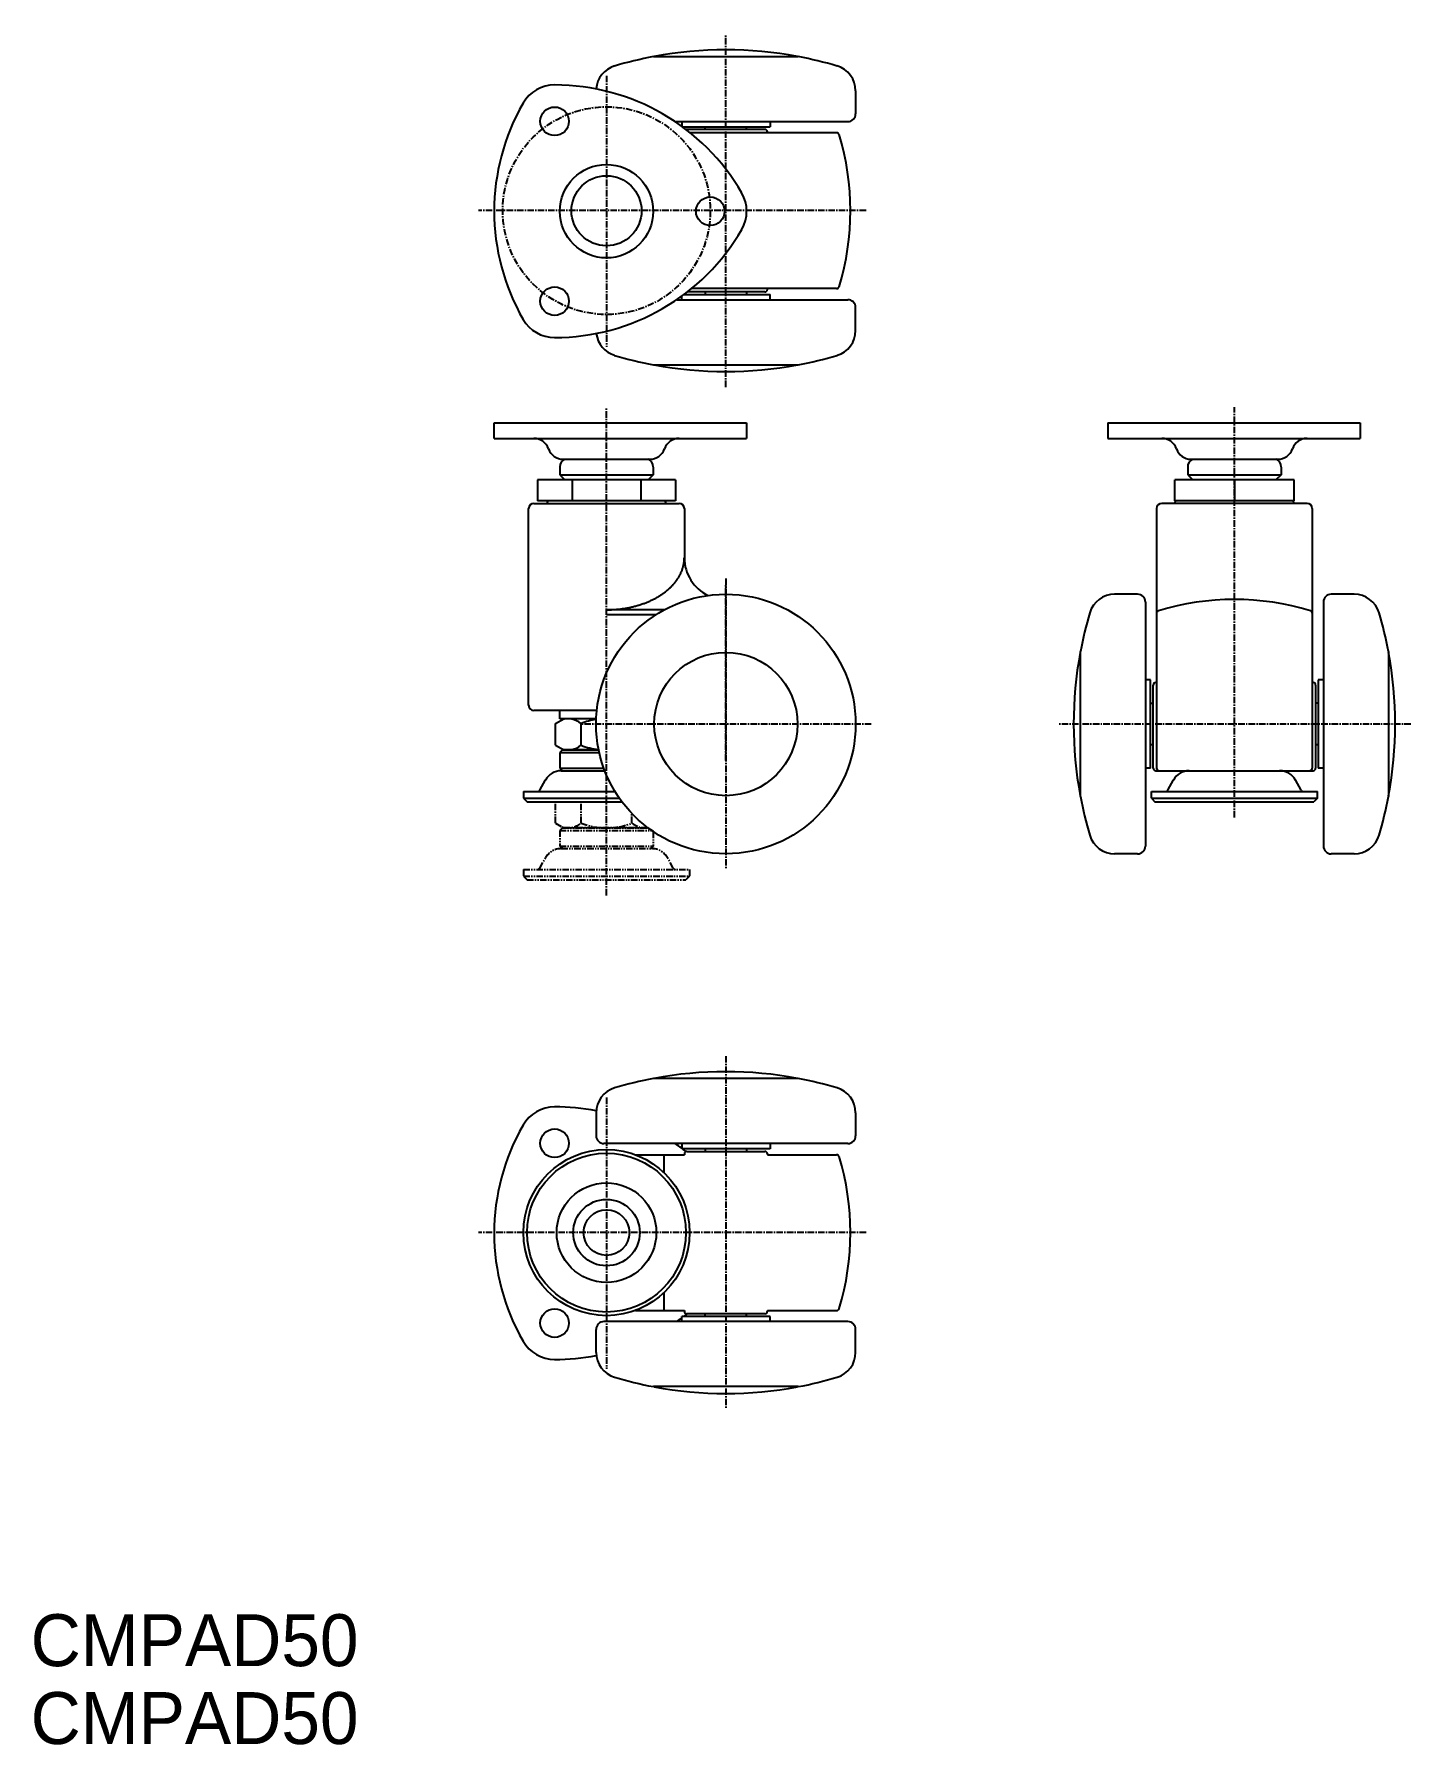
# Model space of a CAD drawing. Extents: x -3937 to -3672, y -1008 to -679.
import ezdxf

# ---------------------------------------------------------------- set-up
doc = ezdxf.new("R2010")
doc.units = 0
doc.linetypes.add('CENTER', pattern=[2, 1.25, -0.25, 0.25, -0.25])
doc.linetypes.add('PHANTOM', pattern=[2.5, 1.25, -0.25, 0.25, -0.25, 0.25, -0.25])
doc.layers.get('0').update_dxf_attribs({"linetype": 'CONTINUOUS'})
doc.layers.add('CENTER', color=1, linetype='CENTER')

msp = doc.modelspace()

# ---------------------------------------------------------------- linework, layer by layer
at = {"color": 7, "linetype": 'CONTINUOUS'}
for p, q in [((-3817.61, -683.2), (-3789.71, -683.2)), ((-3817.46, -683.2), (-3817.46, -683.17)), ((-3789.86, -683.2), (-3789.86, -683.17)), ((-3778.66, -689.8), (-3778.66, -694.22)), ((-3813.46, -695.72), (-3780.16, -695.72)), ((-3812.16, -695.72), (-3812.16, -696.63)), ((-3812.04, -696.72), (-3795.16, -696.72)), ((-3796.16, -697.22), (-3811.16, -697.22)), ((-3782.34, -697.87), (-3810.54, -697.87)), ((-3807.66, -697.22), (-3807.66, -696.72)), ((-3799.66, -697.22), (-3799.66, -696.72)), ((-3795.66, -697.87), (-3795.66, -697.72)), ((-3795.16, -695.72), (-3795.16, -696.72)), ((-3782.34, -727.87), (-3810.28, -727.87)), ((-3795.66, -727.87), (-3795.66, -728.02)), ((-3813.14, -730.02), (-3780.16, -730.02)), ((-3812.16, -730.02), (-3812.16, -729.33)), ((-3811.74, -729.02), (-3795.16, -729.02)), ((-3796.16, -728.52), (-3811.09, -728.52)), ((-3807.66, -728.52), (-3807.66, -729.02)), ((-3799.66, -728.52), (-3799.66, -729.02)), ((-3795.16, -730.02), (-3795.16, -729.02)), ((-3778.66, -735.94), (-3778.66, -731.52)), ((-3817.61, -742.55), (-3789.71, -742.55)), ((-3817.46, -742.55), (-3817.46, -742.58)), ((-3789.86, -742.55), (-3789.86, -742.58)), ((-3848.31, -756.74), (-3848.31, -753.74)), ((-3848.31, -753.74), (-3839.71, -753.74)), ((-3839.71, -753.74), (-3799.66, -753.74)), ((-3799.66, -753.74), (-3799.66, -756.74)), ((-3730.1, -753.74), (-3681.46, -753.74)), ((-3730.1, -753.74), (-3730.1, -756.74)), ((-3681.46, -753.74), (-3681.46, -756.74)), ((-3848.31, -756.74), (-3799.66, -756.74)), ((-3730.1, -756.74), (-3681.46, -756.74)), ((-3835.01, -760.74), (-3818.32, -760.74)), ((-3714.03, -760.74), (-3697.34, -760.74)), ((-3835.66, -762.24), (-3835.66, -763.74)), ((-3835.66, -763.74), (-3834.66, -764.74)), ((-3835.66, -763.74), (-3817.66, -763.74)), ((-3817.66, -763.74), (-3818.66, -764.74)), ((-3817.66, -762.24), (-3817.66, -763.74)), ((-3714.69, -762.24), (-3714.69, -763.74)), ((-3714.69, -763.74), (-3696.69, -763.74)), ((-3714.69, -763.74), (-3713.69, -764.74)), ((-3696.69, -763.74), (-3697.69, -764.74)), ((-3696.69, -762.24), (-3696.69, -763.74)), ((-3813.39, -764.74), (-3839.94, -764.74)), ((-3839.94, -764.74), (-3839.94, -768.74)), ((-3833.3, -764.74), (-3833.3, -768.74)), ((-3820.03, -764.74), (-3820.03, -768.74)), ((-3813.39, -764.74), (-3813.39, -768.74)), ((-3694.19, -764.74), (-3717.19, -764.74)), ((-3717.19, -768.74), (-3717.19, -764.74)), ((-3705.69, -764.74), (-3705.69, -768.74)), ((-3694.19, -768.74), (-3694.19, -764.74)), ((-3841.66, -808.14), (-3841.66, -770.24)), ((-3840.66, -769.24), (-3812.66, -769.24)), ((-3813.39, -768.74), (-3839.94, -768.74)), ((-3815.66, -768.74), (-3837.66, -768.74)), ((-3811.66, -770.24), (-3811.66, -779.74)), ((-3720.69, -770.24), (-3720.69, -820.24)), ((-3691.69, -769.24), (-3719.69, -769.24)), ((-3694.19, -768.74), (-3717.19, -768.74)), ((-3690.69, -770.24), (-3690.69, -820.24)), ((-3724.34, -786.74), (-3728.76, -786.74)), ((-3682.62, -786.74), (-3687.04, -786.74)), ((-3815.54, -789.74), (-3826.66, -789.74)), ((-3722.84, -788.24), (-3722.84, -835.24)), ((-3688.54, -788.24), (-3688.54, -835.24)), ((-3817.23, -790.74), (-3826.66, -790.74)), ((-3735.36, -797.94), (-3735.39, -797.94)), ((-3735.36, -825.69), (-3735.36, -797.79)), ((-3676.01, -797.79), (-3676.01, -825.69)), ((-3676.01, -797.94), (-3675.98, -797.94)), ((-3721.84, -803.24), (-3722.84, -803.24)), ((-3721.84, -820.24), (-3721.84, -803.24)), ((-3720.69, -803.74), (-3720.84, -803.74)), ((-3690.69, -803.74), (-3690.54, -803.74)), ((-3689.54, -803.24), (-3689.54, -820.24)), ((-3688.54, -803.24), (-3689.54, -803.24)), ((-3721.34, -820.24), (-3721.34, -804.24)), ((-3690.04, -804.24), (-3690.04, -820.24)), ((-3828.53, -809.14), (-3840.66, -809.14)), ((-3835.66, -810.74), (-3835.66, -809.14)), ((-3721.84, -807.74), (-3721.34, -807.74)), ((-3689.54, -807.74), (-3690.04, -807.74)), ((-3836.48, -811.64), (-3834.91, -810.74)), ((-3836.48, -815.83), (-3836.48, -811.64)), ((-3828.64, -810.74), (-3835.66, -810.74)), ((-3831.57, -815.83), (-3831.57, -811.64)), ((-3836.48, -815.83), (-3834.91, -816.74)), ((-3835.16, -816.74), (-3835.66, -817.24)), ((-3835.16, -816.74), (-3828.16, -816.74)), ((-3828.16, -816.74), (-3834.91, -816.74)), ((-3721.34, -815.74), (-3721.84, -815.74)), ((-3689.54, -815.74), (-3690.04, -815.74)), ((-3835.66, -817.24), (-3828.05, -817.24)), ((-3835.66, -817.24), (-3835.66, -820.24)), ((-3835.66, -820.24), (-3827.18, -820.24)), ((-3835.66, -820.24), (-3835.16, -820.74)), ((-3721.84, -820.24), (-3722.84, -820.24)), ((-3688.54, -820.24), (-3689.54, -820.24)), ((-3839.52, -824.48), (-3838.42, -822.52)), ((-3835.37, -820.74), (-3826.99, -820.74)), ((-3720.84, -820.74), (-3690.54, -820.74)), ((-3718.54, -824.48), (-3717.45, -822.52)), ((-3692.83, -824.48), (-3693.93, -822.52)), ((-3842.66, -824.74), (-3842.66, -826.04)), ((-3842.66, -824.74), (-3825.02, -824.74)), ((-3842.66, -826.04), (-3824.17, -826.04)), ((-3842.66, -826.04), (-3841.96, -826.74)), ((-3841.96, -826.74), (-3823.66, -826.74)), ((-3735.36, -825.54), (-3735.39, -825.54)), ((-3721.69, -824.74), (-3689.69, -824.74)), ((-3721.69, -826.04), (-3721.69, -824.74)), ((-3721.69, -826.04), (-3689.69, -826.04)), ((-3721.69, -826.04), (-3720.99, -826.74)), ((-3720.99, -826.74), (-3690.39, -826.74)), ((-3689.69, -826.04), (-3690.39, -826.74)), ((-3689.69, -826.04), (-3689.69, -824.74)), ((-3676.01, -825.54), (-3675.98, -825.54)), ((-3724.34, -836.74), (-3728.76, -836.74)), ((-3682.62, -836.74), (-3687.04, -836.74)), ((-3789.71, -880.01), (-3817.61, -880.01)), ((-3817.46, -880.01), (-3817.46, -879.98)), ((-3789.86, -880.01), (-3789.86, -879.98)), ((-3828.66, -886.62), (-3828.66, -891.04)), ((-3778.66, -886.62), (-3778.66, -891.04)), ((-3780.16, -892.54), (-3827.16, -892.54)), ((-3812.16, -892.54), (-3812.16, -893.54)), ((-3795.16, -892.54), (-3795.16, -893.54)), ((-3821.1, -894.69), (-3811.66, -894.69)), ((-3815.56, -898.17), (-3815.56, -894.69)), ((-3795.16, -893.54), (-3812.16, -893.54)), ((-3811.66, -894.54), (-3811.66, -894.69)), ((-3811.16, -894.04), (-3796.16, -894.04)), ((-3807.66, -893.54), (-3807.66, -894.04)), ((-3799.66, -893.54), (-3799.66, -894.04)), ((-3795.66, -894.54), (-3795.66, -894.69)), ((-3795.66, -894.69), (-3782.34, -894.69)), ((-3815.56, -924.69), (-3815.56, -921.2)), ((-3821.1, -924.69), (-3811.66, -924.69)), ((-3811.66, -924.69), (-3811.66, -924.84)), ((-3796.16, -925.34), (-3811.16, -925.34)), ((-3807.66, -925.84), (-3807.66, -925.34)), ((-3799.66, -925.84), (-3799.66, -925.34)), ((-3795.66, -924.69), (-3782.34, -924.69)), ((-3795.66, -924.69), (-3795.66, -924.84)), ((-3828.66, -932.76), (-3828.66, -928.34)), ((-3780.16, -926.84), (-3827.16, -926.84)), ((-3812.16, -926.84), (-3812.16, -925.84)), ((-3795.16, -925.84), (-3812.16, -925.84)), ((-3795.16, -926.84), (-3795.16, -925.84)), ((-3778.66, -932.76), (-3778.66, -928.34)), ((-3789.71, -939.36), (-3817.61, -939.36)), ((-3817.46, -939.36), (-3817.46, -939.39)), ((-3789.86, -939.36), (-3789.86, -939.39))]:
    msp.add_line(p, q, dxfattribs=at)
at = {"color": 3, "linetype": 'PHANTOM'}
for p, q in [((-3836.48, -830.83), (-3836.48, -826.74)), ((-3831.57, -830.83), (-3831.57, -826.74)), ((-3821.76, -830.83), (-3821.76, -828.99)), ((-3836.48, -830.83), (-3834.91, -831.74)), ((-3835.16, -831.74), (-3835.66, -832.24)), ((-3835.66, -832.24), (-3835.66, -835.24)), ((-3835.66, -832.24), (-3817.97, -832.24)), ((-3835.16, -831.74), (-3818.66, -831.74)), ((-3818.66, -831.74), (-3834.91, -831.74)), ((-3817.66, -832.45), (-3817.66, -835.24)), ((-3835.66, -835.24), (-3835.16, -835.74)), ((-3835.66, -835.24), (-3817.66, -835.24)), ((-3835.37, -835.74), (-3817.96, -835.74)), ((-3817.66, -835.24), (-3818.16, -835.74)), ((-3842.66, -839.74), (-3810.66, -839.74)), ((-3842.66, -839.74), (-3842.66, -841.04)), ((-3839.52, -839.48), (-3838.42, -837.52)), ((-3813.81, -839.48), (-3814.9, -837.52)), ((-3810.66, -839.74), (-3810.66, -841.04)), ((-3842.66, -841.04), (-3810.66, -841.04)), ((-3842.66, -841.04), (-3841.96, -841.74)), ((-3841.96, -841.74), (-3811.36, -841.74)), ((-3810.66, -841.04), (-3811.36, -841.74))]:
    msp.add_line(p, q, dxfattribs=at)
at = {"color": 7, "linetype": 'CONTINUOUS'}
msp.add_polyline3d([(-3826.66, -789.74, 0), (-3826.48, -789.74, 0), (-3826.3, -789.73, 0), (-3826.11, -789.73, 0), (-3825.93, -789.72, 0), (-3825.74, -789.72, 0), (-3825.56, -789.71, 0), (-3825.38, -789.7, 0), (-3825.19, -789.69, 0), (-3825.01, -789.67, 0), (-3824.83, -789.66, 0), (-3824.65, -789.64, 0), (-3824.46, -789.63, 0), (-3824.28, -789.61, 0), (-3824.1, -789.59, 0), (-3823.92, -789.57, 0), (-3823.74, -789.54, 0), (-3823.56, -789.52, 0), (-3823.38, -789.49, 0), (-3823.2, -789.47, 0), (-3823.02, -789.44, 0), (-3822.84, -789.4, 0), (-3822.66, -789.37, 0), (-3822.49, -789.34, 0), (-3822.31, -789.3, 0), (-3822.13, -789.27, 0), (-3821.96, -789.23, 0), (-3821.78, -789.19, 0), (-3821.61, -789.15, 0), (-3821.44, -789.11, 0), (-3821.27, -789.07, 0), (-3821.09, -789.02, 0), (-3820.92, -788.97, 0), (-3820.75, -788.93, 0), (-3820.59, -788.88, 0), (-3820.42, -788.83, 0), (-3820.25, -788.77, 0), (-3820.09, -788.72, 0), (-3819.92, -788.67, 0), (-3819.76, -788.61, 0), (-3819.59, -788.55, 0), (-3819.43, -788.5, 0), (-3819.27, -788.44, 0), (-3819.11, -788.38, 0), (-3818.95, -788.31, 0), (-3818.8, -788.25, 0), (-3818.64, -788.18, 0), (-3818.48, -788.12, 0), (-3818.33, -788.05, 0), (-3818.18, -787.98, 0), (-3818.03, -787.91, 0), (-3817.88, -787.84, 0), (-3817.73, -787.77, 0), (-3817.58, -787.69, 0), (-3817.44, -787.62, 0), (-3817.29, -787.54, 0), (-3817.15, -787.47, 0), (-3817.01, -787.39, 0), (-3816.87, -787.31, 0), (-3816.73, -787.23, 0), (-3816.59, -787.14, 0), (-3816.46, -787.06, 0), (-3816.32, -786.98, 0), (-3816.19, -786.89, 0), (-3816.06, -786.81, 0), (-3815.93, -786.72, 0), (-3815.8, -786.63, 0), (-3815.67, -786.54, 0), (-3815.55, -786.45, 0), (-3815.43, -786.36, 0), (-3815.31, -786.27, 0), (-3815.19, -786.17, 0), (-3815.07, -786.08, 0), (-3814.95, -785.98, 0), (-3814.84, -785.89, 0), (-3814.73, -785.79, 0), (-3814.62, -785.69, 0), (-3814.51, -785.59, 0), (-3814.4, -785.49, 0), (-3814.3, -785.39, 0), (-3814.19, -785.29, 0), (-3814.09, -785.19, 0), (-3813.99, -785.09, 0), (-3813.89, -784.98, 0), (-3813.8, -784.88, 0), (-3813.71, -784.77, 0), (-3813.61, -784.66, 0), (-3813.52, -784.56, 0), (-3813.44, -784.45, 0), (-3813.35, -784.34, 0), (-3813.27, -784.23, 0), (-3813.18, -784.12, 0), (-3813.1, -784.01, 0), (-3813.03, -783.9, 0), (-3812.95, -783.79, 0), (-3812.88, -783.67, 0), (-3812.81, -783.56, 0), (-3812.74, -783.45, 0), (-3812.67, -783.33, 0), (-3812.6, -783.22, 0), (-3812.54, -783.1, 0), (-3812.48, -782.99, 0), (-3812.42, -782.87, 0), (-3812.37, -782.76, 0), (-3812.31, -782.64, 0), (-3812.26, -782.52, 0), (-3812.21, -782.4, 0), (-3812.16, -782.28, 0), (-3812.11, -782.16, 0), (-3812.07, -782.05, 0), (-3812.03, -781.93, 0), (-3811.99, -781.81, 0), (-3811.95, -781.69, 0), (-3811.92, -781.57, 0), (-3811.89, -781.45, 0), (-3811.86, -781.32, 0), (-3811.83, -781.2, 0), (-3811.8, -781.08, 0), (-3811.78, -780.96, 0), (-3811.76, -780.84, 0), (-3811.74, -780.72, 0), (-3811.72, -780.59, 0), (-3811.71, -780.47, 0), (-3811.69, -780.35, 0), (-3811.68, -780.23, 0), (-3811.67, -780.1, 0), (-3811.67, -779.98, 0), (-3811.67, -779.86, 0), (-3811.66, -779.74, 0)], dxfattribs=at)
for centre, radius in [((-3836.66, -695.66), 2.75), ((-3826.66, -712.98), 9), ((-3826.66, -712.89), 6.75), ((-3806.66, -712.98), 2.75), ((-3836.66, -730.3), 2.75), ((-3803.66, -811.74), 25), ((-3803.66, -811.74), 13.8), ((-3836.66, -892.48), 2.75), ((-3826.66, -909.69), 16), ((-3826.66, -909.69), 15.3), ((-3826.66, -909.69), 9.59), ((-3826.66, -909.69), 6.4), ((-3826.66, -909.69), 4.4), ((-3836.66, -927.12), 2.75)]:
    msp.add_circle(centre, radius, dxfattribs=at)
for centre, radius, start, end in [((-3803.66, -756.89), 75, 79.3972, 100.6028), ((-3823.66, -689.8), 5, 106.6015, 175.8108), ((-3803.66, -756.89), 75, 100.7194, 106.6015), ((-3803.66, -756.89), 75, 73.3985, 79.2806), ((-3783.66, -689.8), 5, 0, 73.3985), ((-3836.66, -695.66), 7, 90, 150), ((-3836.66, -730.3), 41.64, 30, 90), ((-3806.66, -712.98), 41.64, 150, 210), ((-3780.16, -694.22), 1.5, 270, 0), ((-3811.16, -697.72), 0.5, 90, 109.7558), ((-3796.16, -697.72), 0.5, 0, 90), ((-3782.34, -698.37), 0.5, 17.0334, 90), ((-3829.66, -712.87), 50, 342.9666, 17.0334), ((-3806.66, -712.98), 7, 330, 30), ((-3836.66, -695.66), 41.64, 270, 330), ((-3796.16, -728.02), 0.5, 270, 360), ((-3782.34, -727.37), 0.5, 270, 342.9666), ((-3780.16, -731.52), 1.5, 0, 90), ((-3836.66, -730.3), 7, 210, 270), ((-3823.66, -735.94), 5, 186.6553, 253.3985), ((-3783.66, -735.94), 5, 286.6015, 0), ((-3803.66, -668.86), 75, 253.3985, 259.2806), ((-3803.66, -668.86), 75, 280.7194, 286.6015), ((-3803.66, -668.86), 75, 259.3972, 280.6028), ((-3840.66, -759.74), 3, 19.4712, 90), ((-3812.66, -759.74), 3, 90, 160.5288), ((-3719.69, -759.74), 3, 19.4712, 90), ((-3691.69, -759.74), 3, 90, 160.5288), ((-3835.01, -757.74), 3, 199.4712, 270), ((-3834.13, -762.17), 1.53, 110.3083, 182.3116), ((-3819.2, -762.17), 1.53, 357.6884, 69.6917), ((-3818.32, -757.74), 3, 270, 340.5288), ((-3714.03, -757.74), 3, 199.4712, 270), ((-3713.16, -762.17), 1.53, 110.3083, 182.3116), ((-3698.22, -762.17), 1.53, 357.6884, 69.6917), ((-3697.34, -757.74), 3, 270, 340.5288), ((-3840.66, -770.24), 1, 90, 180), ((-3837.66, -769.24), 0.5, 90, 180), ((-3815.66, -769.24), 0.5, 0, 90), ((-3812.66, -770.24), 1, 0, 90), ((-3719.69, -770.24), 1, 90, 180), ((-3716.69, -769.24), 0.5, 90, 180), ((-3694.69, -769.24), 0.5, 0, 90), ((-3691.69, -770.24), 1, 0, 90), ((-3803.66, -779.74), 8, 180, 244.7287), ((-3728.76, -791.74), 5, 90, 163.3985), ((-3724.34, -788.24), 1.5, 0, 90), ((-3687.04, -788.24), 1.5, 90, 180), ((-3682.62, -791.74), 5, 16.6015, 90), ((-3661.67, -811.74), 75, 163.3985, 169.2806), ((-3720.19, -790.41), 0.5, 107.0334, 180), ((-3705.69, -837.74), 50, 72.9666, 107.0334), ((-3691.19, -790.41), 0.5, 0, 72.9666), ((-3749.7, -811.74), 75, 10.7194, 16.6015), ((-3661.67, -811.74), 75, 169.3972, 190.6028), ((-3749.7, -811.74), 75, 349.3972, 10.6028), ((-3720.84, -804.24), 0.5, 90, 180), ((-3690.54, -804.24), 0.5, 0, 90), ((-3840.66, -808.14), 1, 180, 270), ((-3834.03, -814.52), 3.78, 49.5701, 109.5701), ((-3826.66, -824.51), 13.78, 98.2841, 110.8641), ((-3834.03, -812.95), 3.78, 250.4299, 310.4299), ((-3826.66, -802.96), 13.78, 249.1359, 263.7013), ((-3720.84, -820.24), 0.5, 180, 270), ((-3720.19, -820.24), 0.5, 180, 270), ((-3691.19, -820.24), 0.5, 270, 0), ((-3690.54, -820.24), 0.5, 270, 0), ((-3835.37, -824.24), 3.5, 90, 150.7224), ((-3714.39, -824.24), 3.5, 90, 150.7224), ((-3696.98, -824.24), 3.5, 29.2776, 90), ((-3839.96, -824.24), 0.5, 270, 330.7224), ((-3661.67, -811.74), 75, 190.7194, 196.6015), ((-3718.98, -824.24), 0.5, 270, 330.7224), ((-3692.39, -824.24), 0.5, 209.2776, 270), ((-3749.7, -811.74), 75, 343.3985, 349.2806), ((-3728.76, -831.74), 5, 196.6015, 270), ((-3682.62, -831.74), 5, 270, 343.3985), ((-3724.34, -835.24), 1.5, 270, 0), ((-3687.04, -835.24), 1.5, 180, 270), ((-3803.66, -953.7), 75, 79.3972, 100.6028), ((-3823.66, -886.62), 5, 106.6015, 180), ((-3803.66, -953.7), 75, 100.7194, 106.6015), ((-3803.66, -953.7), 75, 73.3985, 79.2806), ((-3783.66, -886.62), 5, 0, 73.3985), ((-3836.66, -892.48), 7, 90, 150), ((-3836.66, -927.12), 41.64, 78.9048, 90), ((-3806.66, -909.8), 41.64, 150, 210), ((-3827.16, -891.04), 1.5, 180, 270), ((-3836.66, -927.12), 41.64, 53.9591, 56.1421), ((-3780.16, -891.04), 1.5, 270, 0), ((-3836.66, -927.12), 41.64, 52.532, 53.7464), ((-3811.16, -894.54), 0.5, 90, 180), ((-3796.16, -894.54), 0.5, 0, 90), ((-3782.34, -895.19), 0.5, 17.0334, 90), ((-3829.66, -909.69), 50, 342.9666, 17.0334), ((-3836.66, -892.48), 41.64, 306.7583, 307.893), ((-3811.16, -924.84), 0.5, 180, 270), ((-3796.16, -924.84), 0.5, 270, 0), ((-3782.34, -924.19), 0.5, 270, 342.9666), ((-3827.16, -928.34), 1.5, 90, 180), ((-3836.66, -892.48), 41.64, 304.3931, 306.0409), ((-3780.16, -928.34), 1.5, 0, 90), ((-3836.66, -927.12), 7, 210, 270), ((-3836.66, -892.48), 41.64, 270, 281.1237), ((-3823.66, -932.76), 5, 180, 253.3985), ((-3783.66, -932.76), 5, 286.6015, 0), ((-3803.66, -865.67), 75, 253.3985, 259.2806), ((-3803.66, -865.67), 75, 280.7194, 286.6015), ((-3803.66, -865.67), 75, 259.3972, 280.6028)]:
    msp.add_arc(centre, radius, start, end, dxfattribs=at)
at = {"color": 3, "linetype": 'PHANTOM'}
for centre, radius, start, end in [((-3834.03, -827.95), 3.78, 250.4299, 310.4299), ((-3826.66, -817.96), 13.78, 249.1359, 290.8641), ((-3819.3, -827.95), 3.78, 229.5701, 278.8094), ((-3835.37, -839.24), 3.5, 90, 150.7224), ((-3817.96, -839.24), 3.5, 29.2776, 90), ((-3839.96, -839.24), 0.5, 270, 330.7224), ((-3813.37, -839.24), 0.5, 209.2776, 270)]:
    msp.add_arc(centre, radius, start, end, dxfattribs=at)
at = {"layer": 'CENTER', "color": 1, "linetype": 'CENTER'}
for p, q in [((-3803.66, -746.86), (-3803.66, -678.89)), ((-3826.66, -686.88), (-3826.66, -739.08)), ((-3776.66, -712.87), (-3851.31, -712.87)), ((-3826.66, -844.74), (-3826.66, -750.74)), ((-3705.69, -829.74), (-3705.69, -750.74)), ((-3803.66, -783.74), (-3803.66, -839.74)), ((-3803.66, -818.74), (-3803.66, -784.74)), ((-3775.66, -811.74), (-3831.66, -811.74)), ((-3671.7, -811.74), (-3739.67, -811.74)), ((-3803.66, -875.7), (-3803.66, -943.67)), ((-3826.66, -883.7), (-3826.66, -935.9)), ((-3776.66, -909.69), (-3851.31, -909.69))]:
    msp.add_line(p, q, dxfattribs=at)
msp.add_circle((-3826.66, -712.87), 20, dxfattribs=at)

# ---------------------------------------------------------------- texts
at = {"color": 7, "linetype": 'CONTINUOUS'}
for p in [(-3937.6, -993.19), (-3937.6, -1008.19)]:
    msp.add_text('CMPAD50', height=10, dxfattribs=at).set_placement(p)

doc.saveas('drawing.dxf')
